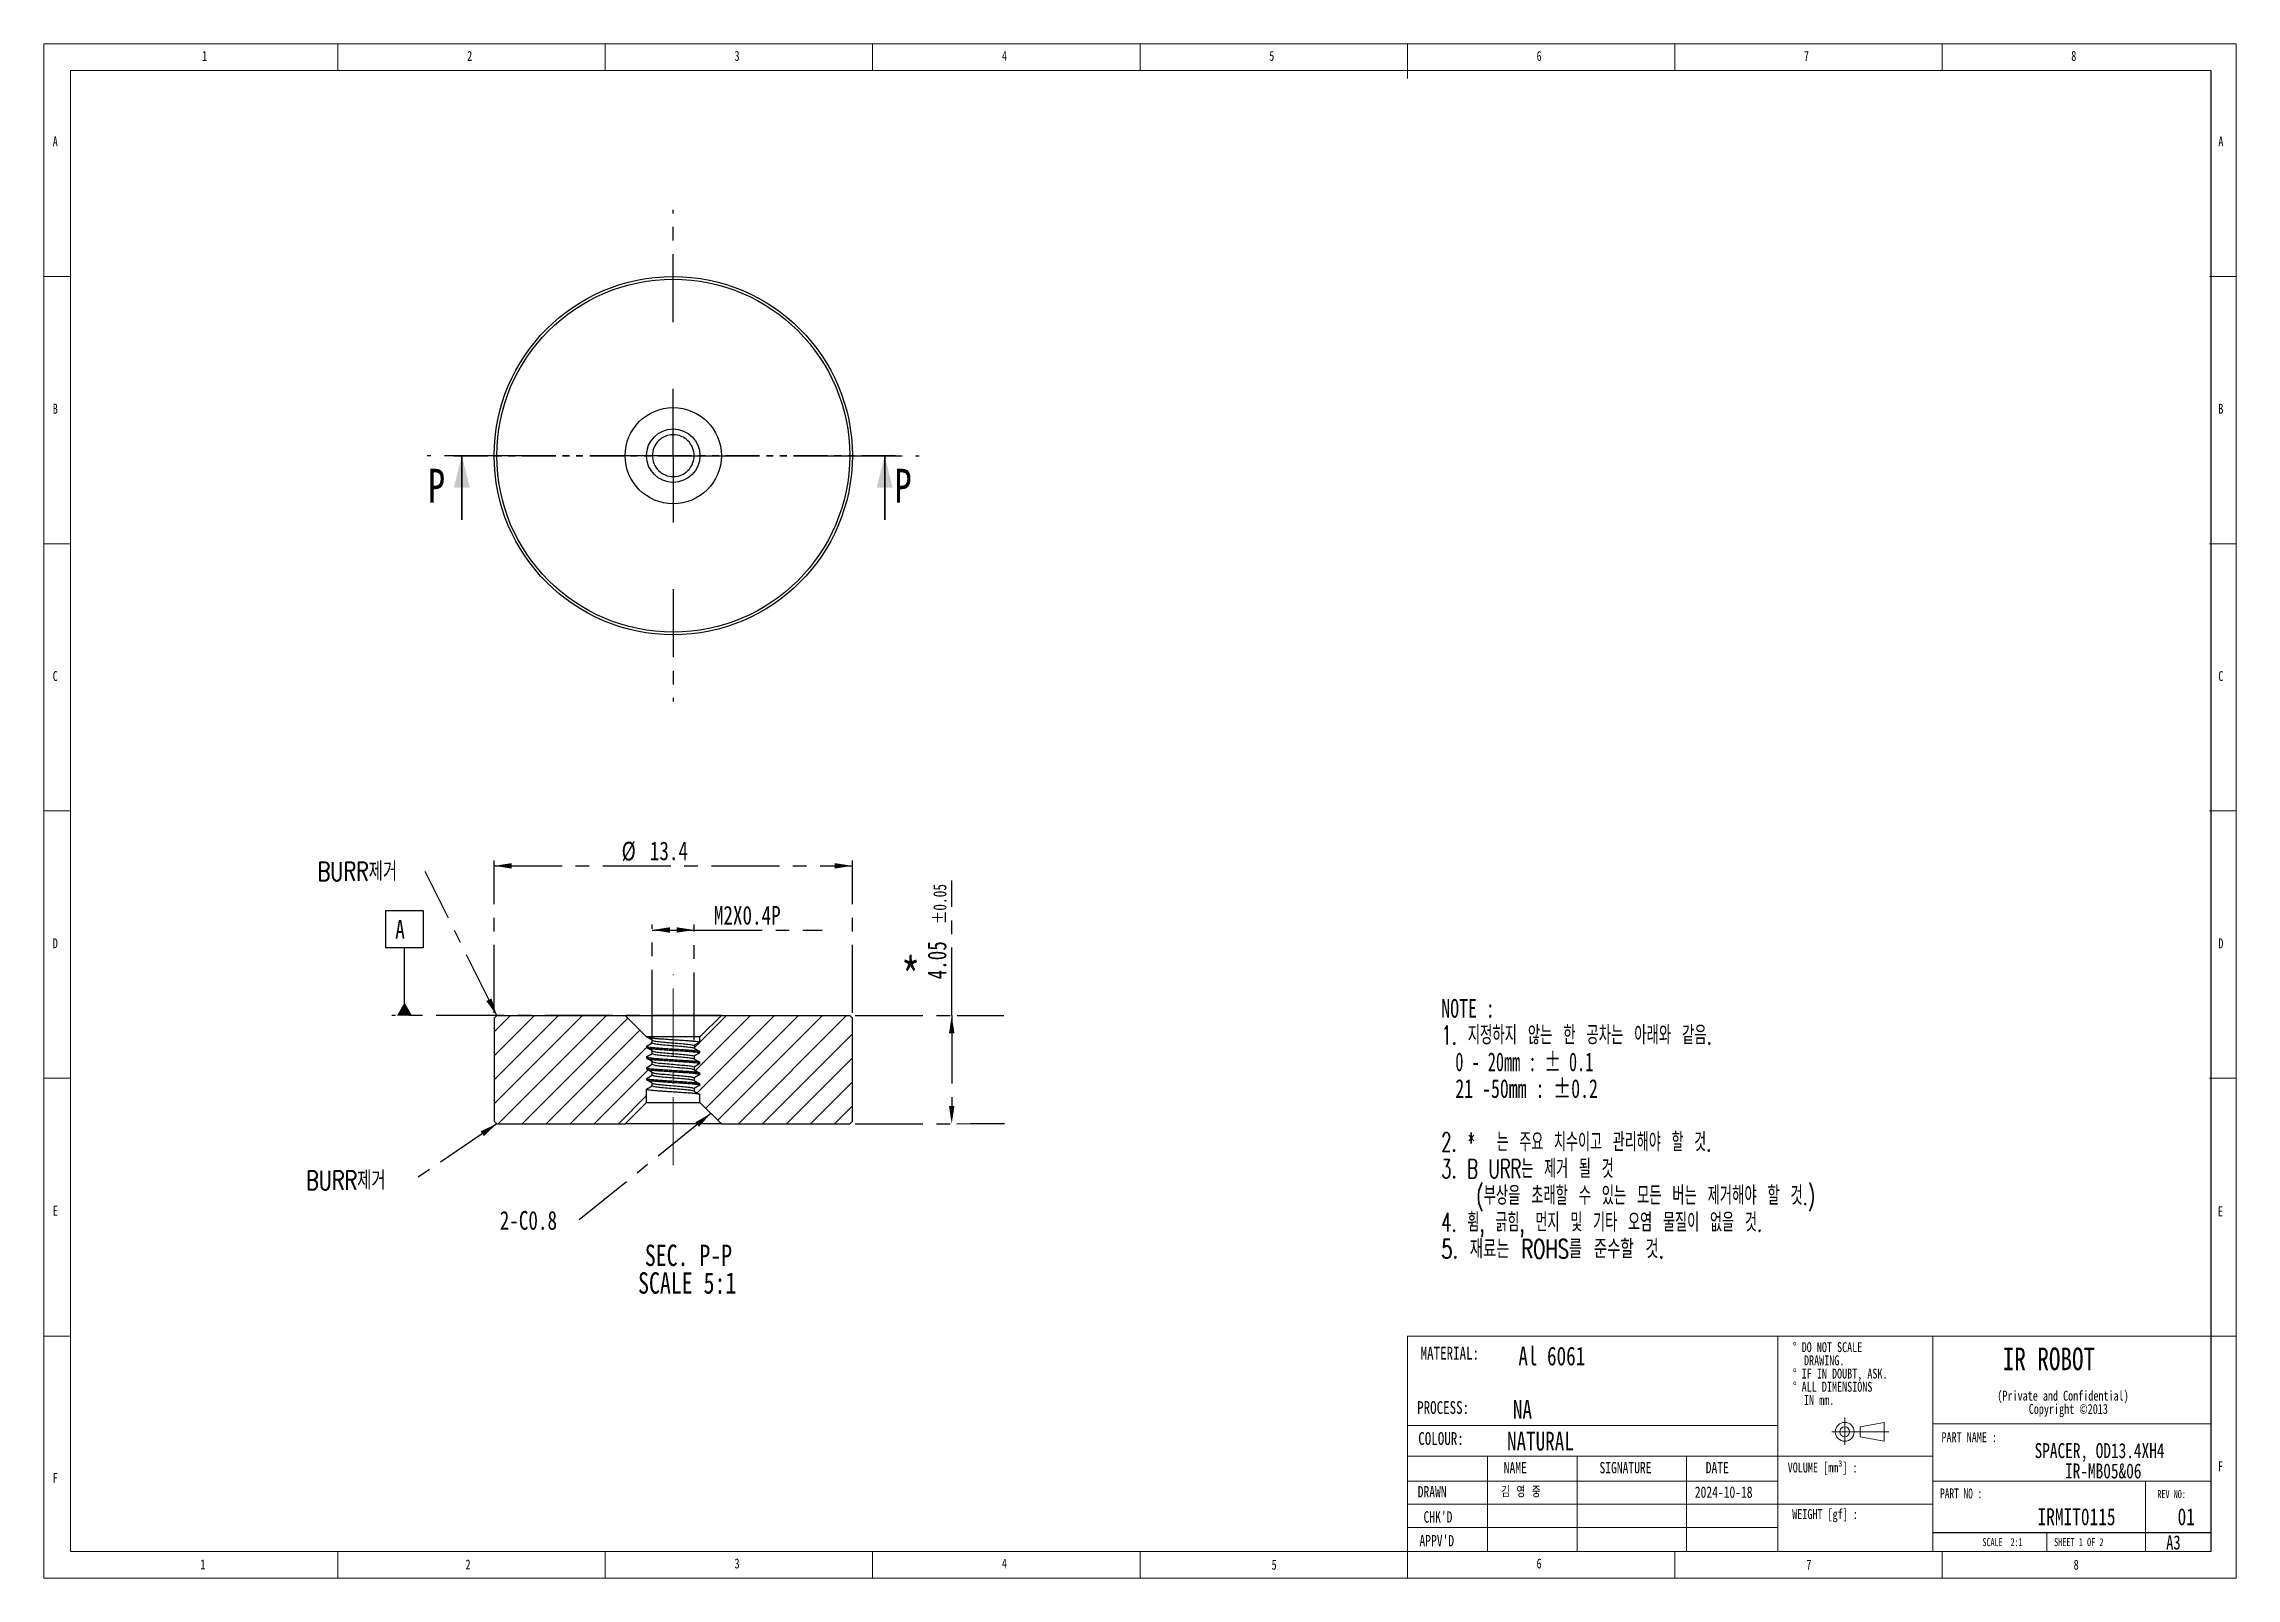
# Model space of a CAD drawing. Header units: millimetres. Extents: x 5 to 415, y 5 to 292.
import ezdxf

# ---------------------------------------------------------------- set-up
doc = ezdxf.new("R2010")
doc.units = ezdxf.units.MM
doc.linetypes.add('CENTERX2', pattern=[20.32, 12.7, -2.54, 2.54, -2.54])
doc.linetypes.add('PHANTOM', pattern=[12.7, 6.35, -1.27, 1.27, -1.27, 1.27, -1.27])
doc.layers.add('CENTER_LINE', color=7, linetype='CENTERX2')
doc.layers.add('NOTES', color=7, linetype='Continuous')
doc.styles.add('SLDTEXTSTYLE0', font='TXT', dxfattribs={"width": 0.7})
doc.styles.add('SLDTEXTSTYLE1', font='TXT', dxfattribs={"width": 0.65, "bigfont": 'bigfont'})
doc.styles.add('SLDTEXTSTYLE10', font='TXT', dxfattribs={"width": 0.694444})
doc.styles.add('SLDTEXTSTYLE11', font='TXT', dxfattribs={"width": 0.75, "bigfont": 'bigfont'})
doc.styles.add('SLDTEXTSTYLE2', font='TXT', dxfattribs={"width": 0.6375})
doc.styles.add('SLDTEXTSTYLE3', font='TXT', dxfattribs={"width": 0.636, "bigfont": 'bigfont'})
doc.styles.add('SLDTEXTSTYLE4', font='TXT', dxfattribs={"width": 0.6375, "bigfont": 'bigfont'})
doc.styles.add('SLDTEXTSTYLE5', font='TXT', dxfattribs={"width": 0.646667, "bigfont": 'bigfont'})
doc.styles.add('SLDTEXTSTYLE6', font='TXT', dxfattribs={"width": 0.64, "bigfont": 'bigfont'})
doc.styles.add('SLDTEXTSTYLE7', font='TXT', dxfattribs={"width": 0.7, "bigfont": 'bigfont'})
doc.styles.add('SLDTEXTSTYLE8', font='TXT', dxfattribs={"width": 0.75})
doc.styles.add('SLDTEXTSTYLE9', font='TXT', dxfattribs={"width": 0.6875})
doc.dimstyles.new('SLDDIMSTYLE0', dxfattribs={"dimtxt": 3.5, "dimasz": 3.302, "dimexe": 0, "dimexo": 0.0625, "dimgap": 0.875, "dimtad": 1, "dimlfac": 0.2, "dimrnd": 1e-09, "dimzin": 12, "dimdsep": 46, "dimtxsty": 'SLDTEXTSTYLE8', "dimsah": 1, "dimcen": 0.09, "dimadec": 0, "dimazin": 3, "dimtfac": 1, "dimtofl": 0, "dimtmove": 0, "dimatfit": 3, "dimfxl": 1, "dimfrac": 2, "dimtolj": 1, "dimtzin": 12, "dimarcsym": 0})
doc.dimstyles.new('SLDDIMSTYLE1', dxfattribs={"dimtxt": 3.5, "dimasz": 3.302, "dimexe": 0, "dimexo": 0.0625, "dimgap": 0.875, "dimtad": 1, "dimlfac": 0.2, "dimrnd": 1e-09, "dimzin": 12, "dimdsep": 46, "dimtxsty": 'SLDTEXTSTYLE8', "dimsah": 1, "dimcen": 0.09, "dimadec": 0, "dimazin": 3, "dimtol": 1, "dimtp": 0.05, "dimtm": 0.05, "dimtfac": 1, "dimtofl": 0, "dimtmove": 0, "dimatfit": 3, "dimfxl": 1, "dimfrac": 2, "dimtolj": 1, "dimarcsym": 0})
doc.dimstyles.new('SLDDIMSTYLE2', dxfattribs={"dimtxt": 3.5, "dimasz": 3.302, "dimexe": 0, "dimexo": 0.0625, "dimgap": 0.875, "dimtad": 1, "dimlfac": 0.2, "dimrnd": 1e-09, "dimzin": 12, "dimdsep": 46, "dimtxsty": 'SLDTEXTSTYLE8', "dimsah": 1, "dimcen": 0.09, "dimadec": 0, "dimazin": 3, "dimtol": 1, "dimtfac": 1, "dimtofl": 0, "dimtmove": 0, "dimatfit": 3, "dimfxl": 1, "dimfrac": 2, "dimtolj": 1, "dimtzin": 12, "dimarcsym": 0})
doc.dimstyles.new('SLDDIMSTYLE3', dxfattribs={"dimtxt": 0.18, "dimasz": 3.302, "dimexe": 0, "dimexo": 0.0625, "dimgap": 0, "dimtad": 0, "dimtih": 1, "dimtoh": 1, "dimdec": 0, "dimrnd": 1e-09, "dimzin": 0, "dimdsep": 46, "dimtxsty": 'Standard', "dimsah": 1, "dimcen": 0.09, "dimadec": 0, "dimazin": 0, "dimtfac": 3.302, "dimtdec": 0, "dimtofl": 0, "dimtmove": 0, "dimatfit": 3, "dimfxl": 1, "dimfrac": 2, "dimtolj": 1, "dimtzin": 0, "dimarcsym": 0})
doc.dimstyles.new('SLDDIMSTYLE5', dxfattribs={"dimtxt": 0.18, "dimasz": 3.302, "dimexe": 0, "dimexo": 0.0625, "dimgap": 0, "dimtad": 0, "dimtih": 1, "dimtoh": 1, "dimdec": 0, "dimrnd": 1e-09, "dimzin": 0, "dimdsep": 46, "dimtxsty": 'Standard', "dimblk1": 'NONE', "dimblk2": 'NONE', "dimsah": 1, "dimcen": 0.09, "dimadec": 0, "dimazin": 0, "dimtfac": 3.302, "dimtdec": 0, "dimtofl": 0, "dimtmove": 0, "dimatfit": 3, "dimldrblk": 'NONE', "dimfxl": 1, "dimfrac": 2, "dimtolj": 1, "dimtzin": 0, "dimarcsym": 0})

# ---------------------------------------------------------------- blocks, each defined once
blk = doc.blocks.new('SW_NOTE_0')
at = {"layer": 'CENTER_LINE', "color": 0, "char_height": 3.5, "attachment_point": 1}
for s, insert, style in [('NOTE :', (1.31, 4.51), 'SLDTEXTSTYLE0'), ('1. 지정하지 않는 한 공차는 아래와 같음.', (1.31, -0.49), 'SLDTEXTSTYLE1'), ('0 - 20mm : ± 0.1', (3.94, -5.49), 'SLDTEXTSTYLE2'), ('21 -50mm : ±0.2', (3.94, -10.49), 'SLDTEXTSTYLE0'), ('2. *  는 주요 치수이고 관리해야 할 것.', (1.31, -20.49), 'SLDTEXTSTYLE3'), ('3. B URR는 제거 될 것', (1.31, -25.49), 'SLDTEXTSTYLE4'), ('(부상을 초래할 수 있는 모든 버는 제거해야 할 것.)', (7.88, -30.49), 'SLDTEXTSTYLE5'), ('4. 휨, 긁힘, 먼지 및 기타 오염 물질이 없을 것.', (1.31, -35.49), 'SLDTEXTSTYLE6'), ('5. 재료는 ROHS를 준수할 것.', (1.31, -40.49), 'SLDTEXTSTYLE7')]:
    blk.add_mtext(s, dxfattribs=dict(at, insert=insert, style=style))
blk = doc.blocks.new('SW_NOTE_0_1')
at = {"color": 0, "linetype": 'Continuous', "lineweight": 0, "char_height": 1.8521, "attachment_point": 2, "style": 'SLDTEXTSTYLE8'}
for s, insert in [('(Private and Confidential)', (15.4, 2.39)), ('Copyright ©2013', (16.39, -0.08))]:
    blk.add_mtext(s, dxfattribs=dict(at, insert=insert))
blk = doc.blocks.new('SW_NOTE_0_2')
at = {"color": 0, "linetype": 'Continuous', "lineweight": 0, "char_height": 2.8, "attachment_point": 2, "style": 'SLDTEXTSTYLE8'}
for s, insert in [('SPACER, OD13.4XH4', (17.76, 3.61)), ('IR-MB05&06', (18.46, -0.19))]:
    blk.add_mtext(s, dxfattribs=dict(at, insert=insert))
blk = doc.blocks.new('SW_NOTE_0_3')
at = {"color": 0, "linetype": 'Continuous', "lineweight": 0, "attachment_point": 1, "style": 'SLDTEXTSTYLE8'}
for s, insert, char_height in [('%%d DO NOT SCALE', (0, 2.39), 1.8521), ('%%d IF IN DOUBT, ASK.', (0, -2.55), 1.8521), ('DRAWING.', (2.08, -0.08), 1.852), ('%%d ALL DIMENSIONS', (0, -5.02), 1.8521), ('IN mm.', (2.08, -7.49), 1.852)]:
    blk.add_mtext(s, dxfattribs=dict(at, insert=insert, char_height=char_height))
blk = doc.blocks.new('SW_CENTERMARKSYMBOL_0')
at = {"layer": 'CENTER_LINE', "color": 0}
for p, q in [((0, 25), (0, 46)), ((0, 0), (0, 12.5)), ((-25, 0), (-46, 0)), ((0, 0), (-12.5, 0)), ((0, 0), (0, -12.5)), ((0, 0), (12.5, 0)), ((25, 0), (46, 0)), ((0, -25), (0, -46))]:
    blk.add_line(p, q, dxfattribs=at)
blk = doc.blocks.new('_D')
at = {"layer": 'CENTER_LINE'}
for p, q in [((89.21, 110.74), (89.21, 139.24)), ((89.21, 138.24), (156.21, 138.24)), ((156.21, 110.74), (156.21, 139.24))]:
    blk.add_line(p, q, dxfattribs=at)
for points in [[(89.21, 138.24), (92.51, 137.73), (92.51, 138.75)], [(156.21, 138.24), (152.91, 138.75), (152.91, 137.73)]]:
    blk.add_solid(points, dxfattribs=at)
at = {"layer": 'CENTER_LINE', "char_height": 3.5, "attachment_point": 1, "style": 'SLDTEXTSTYLE8'}
for s, insert in [('%%c', (113.05, 142.75)), ('13.4', (118.33, 142.8))]:
    blk.add_mtext(s, dxfattribs=dict(at, insert=insert))
blk = doc.blocks.new('_D_1')
at = {"layer": 'CENTER_LINE'}
for p, q in [((174.79, 110.24), (174.79, 135.48)), ((156.71, 110.24), (175.79, 110.24)), ((174.79, 110.24), (174.79, 89.99)), ((156.71, 89.99), (175.79, 89.99))]:
    blk.add_line(p, q, dxfattribs=at)
for points in [[(174.79, 110.24), (174.28, 106.94), (175.3, 106.94)], [(174.79, 89.99), (175.3, 93.29), (174.28, 93.29)]]:
    blk.add_solid(points, dxfattribs=at)
at = {"layer": 'CENTER_LINE', "attachment_point": 1, "rotation": 90, "style": 'SLDTEXTSTYLE8'}
for s, insert, char_height in [('±0.05', (171.34, 127.35), 2.45), ('4.05', (170.28, 117), 3.5)]:
    blk.add_mtext(s, dxfattribs=dict(at, insert=insert, char_height=char_height))
blk = doc.blocks.new('_D_2')
at = {"layer": 'CENTER_LINE'}
for p, q in [((118.79, 106.11), (118.79, 127.24)), ((126.63, 105.61), (126.63, 127.24)), ((118.79, 126.24), (126.63, 126.24)), ((126.63, 126.24), (150.54, 126.24))]:
    blk.add_line(p, q, dxfattribs=at)
for points in [[(118.79, 126.24), (122.09, 125.73), (122.09, 126.75)], [(126.63, 126.24), (123.32, 126.75), (123.32, 125.73)]]:
    blk.add_solid(points, dxfattribs=at)
at = {"layer": 'CENTER_LINE', "insert": (130.3, 130.75), "char_height": 3.5, "attachment_point": 1, "style": 'SLDTEXTSTYLE8'}
blk.add_mtext('M2X0.4P', dxfattribs=at)
blk = doc.blocks.new('SW_NOTE_0_4')
at = {"layer": 'CENTER_LINE', "color": 0, "char_height": 4, "attachment_point": 2, "style": 'SLDTEXTSTYLE8'}
for s, insert in [('SEC. P-P', (10.31, 5.16)), ('SCALE 5:1', (10.07, -0.02))]:
    blk.add_mtext(s, dxfattribs=dict(at, insert=insert))
blk = doc.blocks.new('SW_NOTE_0_5')
at = {"layer": 'CENTER_LINE', "color": 0, "insert": (-14.88, 1.64), "char_height": 3.5, "attachment_point": 1, "style": 'SLDTEXTSTYLE8'}
blk.add_mtext('2-C0.8', dxfattribs=at)
blk = doc.blocks.new('SW_NOTE_0_6')
at = {"layer": 'CENTER_LINE', "color": 0, "insert": (-20.22, 1.7), "char_height": 3.5, "attachment_point": 1, "style": 'SLDTEXTSTYLE11'}
blk.add_mtext('BURR제거', dxfattribs=at)
blk = doc.blocks.new('SW_NOTE_0_7')
at = {"layer": 'CENTER_LINE', "color": 0, "insert": (-20.13, 1.79), "char_height": 3.5, "attachment_point": 1, "style": 'SLDTEXTSTYLE11'}
blk.add_mtext('BURR제거', dxfattribs=at)
blk = doc.blocks.new('_None')
blk = doc.blocks.new('SW_DATUMTAG_0')
at = {"layer": 'CENTER_LINE', "color": 0}
for p, q in [((-1.77, -0.72), (-1.77, 6.28)), ((-1.77, 6.28), (5.23, 6.28)), ((5.23, 6.28), (5.23, -0.72)), ((5.23, -0.72), (-1.77, -0.72)), ((1.73, -13.37), (1.73, -0.72)), ((60.99, -13.37), (-0.67, -13.37))]:
    blk.add_line(p, q, dxfattribs=at)
blk.add_solid([(3.13, -13.37), (0.33, -13.37), (1.73, -10.92)], dxfattribs=at)
at = {"layer": 'CENTER_LINE', "color": 0, "insert": (0, 4.51), "char_height": 3.5, "attachment_point": 1, "style": 'SLDTEXTSTYLE8'}
blk.add_mtext('A', dxfattribs=at)

msp = doc.modelspace()

# ---------------------------------------------------------------- hatches: boundary and pattern name
at = {"layer": 'CENTER_LINE', "linetype": 'Continuous', "lineweight": 18}
h = msp.add_hatch(dxfattribs=at)
h.set_pattern_fill('ANSI31', color=256, style=0)
h.paths.add_polyline_path([(118.792, 105.614), (117.71, 106.239), (113.71, 110.239), (89.71, 110.239), (89.21, 109.739), (89.21, 90.489), (89.71, 89.989), (113.71, 89.989), (117.71, 93.989), (117.71, 96.489), (118.792, 97.114), (118.792, 97.614), (117.71, 98.239), (117.71, 98.489), (118.792, 99.114), (118.792, 99.614), (117.71, 100.239), (117.71, 100.489), (118.792, 101.114), (118.792, 101.614), (117.71, 102.239), (117.71, 102.489), (118.792, 103.114), (118.792, 103.614), (117.71, 104.239), (117.71, 104.489), (118.792, 105.114)], flags=0)
h = msp.add_hatch(dxfattribs=at)
h.set_pattern_fill('ANSI31', color=256, style=0)
h.paths.add_polyline_path([(127.71, 106.239), (127.71, 105.239), (126.627, 104.614), (126.627, 104.114), (127.71, 103.489), (127.71, 103.239), (126.627, 102.614), (126.627, 102.114), (127.71, 101.489), (127.71, 101.239), (126.627, 100.614), (126.627, 100.114), (127.71, 99.489), (127.71, 99.239), (126.627, 98.614), (126.627, 98.114), (127.71, 97.489), (127.71, 97.239), (126.627, 96.614), (126.627, 96.114), (127.71, 95.489), (127.71, 93.989), (131.71, 89.989), (155.71, 89.989), (156.21, 90.489), (156.21, 109.739), (155.71, 110.239), (131.71, 110.239)], flags=0)

# ---------------------------------------------------------------- linework, layer by layer
at = {"color": 7, "linetype": 'Continuous', "lineweight": 18}
for p, q in [((415, 292), (5, 292)), ((5, 292), (5, 5)), ((60, 287), (60, 292)), ((110, 292), (110, 287)), ((160, 287), (160, 292)), ((210, 292), (210, 287)), ((260, 285.5), (260, 292)), ((310, 292), (310, 287)), ((360, 287), (360, 292)), ((415, 5), (415, 292)), ((410.25, 287), (10, 287)), ((10, 287), (10, 10)), ((10, 248.5), (5, 248.5)), ((415, 248.5), (410, 248.5)), ((5, 198.5), (10, 198.5)), ((410, 198.5), (415, 198.5)), ((5, 148.5), (10, 148.5)), ((415, 148.5), (410, 148.5)), ((5, 98.5), (10, 98.5)), ((410, 98.5), (415, 98.5)), ((10, 50.271), (5, 50.271)), ((260, 50.271), (260, 10)), ((415, 50.271), (260, 50.271)), ((329.265, 50.271), (329.265, 10)), ((358.254, 50.271), (358.254, 10)), ((260, 33.55), (329.265, 33.55)), ((344.668, 33.297), (349.181, 34.143)), ((344.668, 33.297), (344.668, 31.454)), ((349.181, 30.608), (349.181, 34.143)), ((410.25, 33.844), (358.254, 33.844)), ((344.668, 31.454), (349.181, 30.608)), ((275.001, 27.796), (275.001, 10)), ((291.778, 27.796), (291.778, 10)), ((312.217, 10), (312.217, 27.796)), ((329.265, 23.158), (260, 23.158)), ((398.074, 10), (398.074, 23.123)), ((358.254, 18.822), (260, 18.822)), ((260, 14.481), (329.265, 14.481)), ((312.217, 14.859), (312.217, 10)), ((379.611, 13.419), (379.611, 10)), ((10, 10), (410.25, 10)), ((60, 5), (60, 10)), ((110, 10), (110, 5)), ((160, 5), (160, 10)), ((210, 5), (210, 10)), ((260, 5), (260, 10)), ((310, 5), (310, 10)), ((360, 5), (360, 10)), ((5, 5), (415, 5))]:
    msp.add_line(p, q, dxfattribs=at)
at = {"color": 7, "linetype": 'PHANTOM', "lineweight": 35}
msp.add_line((164.25, 214.966), (81.17, 214.966), dxfattribs=at)
at = {"color": 7, "linetype": 'Continuous', "lineweight": 35}
for p, q in [((83.17, 202.966), (83.17, 214.966)), ((162.25, 202.966), (162.25, 214.966))]:
    msp.add_line(p, q, dxfattribs=at)
at = {"color": 7, "linetype": 'Continuous', "lineweight": 25}
for p, q in [((118.792, 214.966), (117.71, 214.966)), ((89.21, 109.739), (89.71, 110.239)), ((89.21, 109.739), (89.21, 90.489)), ((89.71, 110.239), (113.71, 110.239)), ((113.71, 110.239), (117.71, 106.239)), ((113.71, 110.239), (131.71, 110.239)), ((127.71, 106.239), (131.71, 110.239)), ((131.71, 110.239), (155.71, 110.239)), ((155.71, 110.239), (156.21, 109.739)), ((156.21, 90.489), (156.21, 109.739)), ((118.792, 105.614), (117.71, 106.239)), ((127.71, 106.239), (117.71, 106.239)), ((117.71, 104.489), (118.792, 105.114)), ((117.71, 104.489), (117.71, 104.239)), ((118.792, 103.614), (117.71, 104.239)), ((117.71, 102.489), (118.792, 103.114)), ((118.792, 105.114), (118.792, 105.614)), ((118.792, 103.114), (118.792, 103.614)), ((127.71, 105.239), (126.627, 104.614)), ((126.627, 104.614), (126.627, 104.114)), ((126.627, 104.114), (127.71, 103.489)), ((127.71, 103.239), (126.627, 102.614)), ((126.627, 102.614), (126.627, 102.114)), ((127.71, 105.239), (127.71, 106.239)), ((127.71, 103.239), (127.71, 103.489)), ((117.71, 102.489), (117.71, 102.239)), ((118.792, 101.614), (117.71, 102.239)), ((117.71, 100.489), (118.792, 101.114)), ((117.71, 100.489), (117.71, 100.239)), ((118.792, 99.614), (117.71, 100.239)), ((117.71, 98.489), (118.792, 99.114)), ((117.71, 98.489), (117.71, 98.239)), ((118.792, 101.114), (118.792, 101.614)), ((118.792, 99.114), (118.792, 99.614)), ((126.627, 102.114), (127.71, 101.489)), ((127.71, 101.239), (126.627, 100.614)), ((126.627, 100.614), (126.627, 100.114)), ((126.627, 100.114), (127.71, 99.489)), ((127.71, 99.239), (126.627, 98.614)), ((126.627, 98.614), (126.627, 98.114)), ((127.71, 101.239), (127.71, 101.489)), ((127.71, 99.239), (127.71, 99.489)), ((118.792, 97.614), (117.71, 98.239)), ((117.71, 96.489), (118.792, 97.114)), ((117.71, 93.989), (117.71, 96.489)), ((118.792, 97.114), (118.792, 97.614)), ((126.627, 98.114), (127.71, 97.489)), ((127.71, 97.239), (126.627, 96.614)), ((126.627, 96.614), (126.627, 96.114)), ((126.627, 96.114), (127.71, 95.489)), ((127.71, 97.239), (127.71, 97.489)), ((127.71, 93.989), (127.71, 95.489)), ((89.71, 89.989), (89.21, 90.489)), ((117.71, 93.989), (113.71, 89.989)), ((117.71, 93.989), (127.71, 93.989)), ((131.71, 89.989), (127.71, 93.989)), ((156.21, 90.489), (155.71, 89.989)), ((89.71, 89.989), (113.71, 89.989)), ((131.71, 89.989), (113.71, 89.989)), ((131.71, 89.989), (155.71, 89.989))]:
    msp.add_line(p, q, dxfattribs=at)
at = {"color": 7, "linetype": 'CENTERX2', "lineweight": 18}
for p, q in [((341.798, 35.054), (341.798, 29.936)), ((339.361, 32.376), (350.023, 32.376))]:
    msp.add_line(p, q, dxfattribs=at)
at = {"color": 7, "linetype": 'Continuous', "lineweight": 25}
for radius in [33.5, 33, 9, 5]:
    msp.add_circle((122.71, 214.966), radius, dxfattribs=at)
at = {"color": 7, "linetype": 'Continuous', "lineweight": 18}
for radius in [1.767, 0.922]:
    msp.add_circle((341.798, 32.376), radius, dxfattribs=at)
at = {"color": 7, "linetype": 'Continuous', "lineweight": 25}
for points, knots in [([(118.792, 214.966), (118.792, 215.455), (118.887, 215.971), (119.285, 216.938), (119.586, 217.386), (120.318, 218.111), (120.731, 218.384), (121.661, 218.774), (122.185, 218.883), (123.234, 218.883), (123.758, 218.774), (124.688, 218.384), (125.101, 218.111), (125.833, 217.386), (126.135, 216.938), (126.532, 215.971), (126.627, 215.455), (126.627, 214.476), (126.532, 213.96), (126.135, 212.994), (125.833, 212.546), (125.101, 211.82), (124.688, 211.547), (123.758, 211.158), (123.234, 211.048), (122.185, 211.048), (121.661, 211.158), (120.731, 211.547), (120.318, 211.82), (119.586, 212.546), (119.285, 212.994), (118.887, 213.96), (118.792, 214.476), (118.792, 214.966)], [0, 0, 0, 0, 0.0625, 0.0625, 0.125, 0.125, 0.1875, 0.1875, 0.25, 0.25, 0.3125, 0.3125, 0.375, 0.375, 0.4375, 0.4375, 0.5, 0.5, 0.5625, 0.5625, 0.625, 0.625, 0.6875, 0.6875, 0.75, 0.75, 0.8125, 0.8125, 0.875, 0.875, 0.9375, 0.9375, 1, 1, 1, 1]), ([(117.71, 104.489), (117.727, 104.47), (117.763, 104.432), (118.058, 104.367), (118.527, 104.3), (119.161, 104.235), (119.919, 104.174), (120.776, 104.119), (121.715, 104.056), (122.71, 103.989), (123.704, 103.923), (124.643, 103.86), (125.5, 103.805), (126.259, 103.744), (126.889, 103.678), (127.365, 103.612), (127.526, 103.571), (127.603, 103.551)], [0, 0, 0, 0, 0.0652195, 0.1326064, 0.2009013, 0.2687392, 0.3348086, 0.399421, 0.4662159, 0.5343578, 0.6024996, 0.6692946, 0.7339069, 0.7999764, 0.8678142, 0.9361091, 1, 1, 1, 1]), ([(117.864, 106.167), (117.929, 106.15), (118.077, 106.112), (118.531, 106.05), (119.16, 105.985), (119.919, 105.924), (120.776, 105.869), (121.715, 105.806), (122.71, 105.739), (123.704, 105.673), (124.643, 105.61), (125.5, 105.555), (126.258, 105.494), (126.892, 105.428), (127.361, 105.362), (127.656, 105.297), (127.692, 105.258), (127.71, 105.239)], [0, 0, 0, 0, 0.0530274, 0.1221149, 0.19074, 0.2575762, 0.3229384, 0.3905084, 0.4594411, 0.5283737, 0.5959438, 0.661306, 0.7281422, 0.7967673, 0.8658547, 0.9340237, 1, 1, 1, 1]), ([(117.864, 104.167), (117.929, 104.15), (118.077, 104.112), (118.531, 104.05), (119.16, 103.985), (119.919, 103.924), (120.776, 103.869), (121.715, 103.806), (122.71, 103.739), (123.704, 103.673), (124.643, 103.61), (125.5, 103.555), (126.258, 103.494), (126.892, 103.428), (127.361, 103.362), (127.656, 103.297), (127.692, 103.258), (127.71, 103.239)], [0, 0, 0, 0, 0.0530274, 0.1221149, 0.19074, 0.2575762, 0.3229384, 0.3905084, 0.4594411, 0.5283737, 0.5959438, 0.661306, 0.7281422, 0.7967673, 0.8658547, 0.9340237, 1, 1, 1, 1]), ([(118.792, 105.614), (118.792, 105.578), (118.887, 105.536), (119.285, 105.448), (119.586, 105.402), (120.318, 105.318), (120.731, 105.283), (121.661, 105.203), (122.185, 105.159), (123.234, 105.07), (123.758, 105.025), (124.688, 104.946), (125.101, 104.911), (125.833, 104.826), (126.135, 104.781), (126.532, 104.692), (126.627, 104.65), (126.627, 104.614)], [0, 0, 0, 0, 0.125, 0.125, 0.25, 0.25, 0.375, 0.375, 0.5, 0.5, 0.625, 0.625, 0.75, 0.75, 0.875, 0.875, 1, 1, 1, 1]), ([(118.792, 105.114), (118.792, 105.078), (118.887, 105.036), (119.285, 104.948), (119.586, 104.902), (120.318, 104.818), (120.731, 104.783), (121.661, 104.703), (122.185, 104.659), (123.234, 104.57), (123.758, 104.525), (124.688, 104.446), (125.101, 104.411), (125.833, 104.326), (126.135, 104.281), (126.532, 104.192), (126.627, 104.15), (126.627, 104.114)], [0, 0, 0, 0, 0.125, 0.125, 0.25, 0.25, 0.375, 0.375, 0.5, 0.5, 0.625, 0.625, 0.75, 0.75, 0.875, 0.875, 1, 1, 1, 1]), ([(118.792, 103.614), (118.792, 103.578), (118.887, 103.536), (119.285, 103.448), (119.586, 103.402), (120.318, 103.318), (120.731, 103.283), (121.661, 103.203), (122.185, 103.159), (123.234, 103.07), (123.758, 103.025), (124.688, 102.946), (125.101, 102.911), (125.833, 102.826), (126.135, 102.781), (126.532, 102.692), (126.627, 102.65), (126.627, 102.614)], [0, 0, 0, 0, 0.125, 0.125, 0.25, 0.25, 0.375, 0.375, 0.5, 0.5, 0.625, 0.625, 0.75, 0.75, 0.875, 0.875, 1, 1, 1, 1]), ([(118.792, 103.114), (118.792, 103.078), (118.887, 103.036), (119.285, 102.948), (119.586, 102.902), (120.318, 102.818), (120.731, 102.783), (121.661, 102.703), (122.185, 102.659), (123.234, 102.57), (123.758, 102.525), (124.688, 102.446), (125.101, 102.411), (125.833, 102.326), (126.135, 102.281), (126.532, 102.192), (126.627, 102.15), (126.627, 102.114)], [0, 0, 0, 0, 0.125, 0.125, 0.25, 0.25, 0.375, 0.375, 0.5, 0.5, 0.625, 0.625, 0.75, 0.75, 0.875, 0.875, 1, 1, 1, 1]), ([(117.71, 102.489), (117.727, 102.47), (117.763, 102.432), (118.058, 102.367), (118.527, 102.3), (119.161, 102.235), (119.919, 102.174), (120.776, 102.119), (121.715, 102.056), (122.71, 101.989), (123.704, 101.923), (124.643, 101.86), (125.5, 101.805), (126.259, 101.744), (126.889, 101.678), (127.365, 101.612), (127.526, 101.571), (127.603, 101.551)], [0, 0, 0, 0, 0.0652195, 0.1326064, 0.2009013, 0.2687392, 0.3348086, 0.399421, 0.4662159, 0.5343578, 0.6024996, 0.6692946, 0.7339069, 0.7999764, 0.8678142, 0.9361091, 1, 1, 1, 1]), ([(117.71, 100.489), (117.727, 100.47), (117.763, 100.432), (118.058, 100.367), (118.527, 100.3), (119.161, 100.235), (119.919, 100.174), (120.776, 100.119), (121.715, 100.056), (122.71, 99.989), (123.704, 99.923), (124.643, 99.86), (125.5, 99.805), (126.259, 99.744), (126.889, 99.678), (127.365, 99.612), (127.526, 99.571), (127.603, 99.551)], [0, 0, 0, 0, 0.0652195, 0.1326064, 0.2009013, 0.2687392, 0.3348086, 0.399421, 0.4662159, 0.5343578, 0.6024996, 0.6692946, 0.7339069, 0.7999764, 0.8678142, 0.9361091, 1, 1, 1, 1]), ([(117.71, 98.489), (117.727, 98.47), (117.763, 98.432), (118.058, 98.367), (118.527, 98.3), (119.161, 98.235), (119.919, 98.174), (120.776, 98.119), (121.715, 98.056), (122.71, 97.989), (123.704, 97.923), (124.643, 97.86), (125.5, 97.805), (126.259, 97.744), (126.889, 97.678), (127.365, 97.612), (127.526, 97.571), (127.603, 97.551)], [0, 0, 0, 0, 0.0652195, 0.1326064, 0.2009013, 0.2687392, 0.3348086, 0.399421, 0.4662159, 0.5343578, 0.6024996, 0.6692946, 0.7339069, 0.7999764, 0.8678142, 0.9361091, 1, 1, 1, 1]), ([(117.864, 102.167), (117.929, 102.15), (118.077, 102.112), (118.531, 102.05), (119.16, 101.985), (119.919, 101.924), (120.776, 101.869), (121.715, 101.806), (122.71, 101.739), (123.704, 101.673), (124.643, 101.61), (125.5, 101.555), (126.258, 101.494), (126.892, 101.428), (127.361, 101.362), (127.656, 101.297), (127.692, 101.258), (127.71, 101.239)], [0, 0, 0, 0, 0.0530274, 0.1221149, 0.19074, 0.2575762, 0.3229384, 0.3905084, 0.4594411, 0.5283737, 0.5959438, 0.661306, 0.7281422, 0.7967673, 0.8658547, 0.9340237, 1, 1, 1, 1]), ([(117.864, 100.167), (117.929, 100.15), (118.077, 100.112), (118.531, 100.05), (119.16, 99.985), (119.919, 99.924), (120.776, 99.869), (121.715, 99.806), (122.71, 99.739), (123.704, 99.673), (124.643, 99.61), (125.5, 99.555), (126.258, 99.494), (126.892, 99.428), (127.361, 99.362), (127.656, 99.297), (127.692, 99.258), (127.71, 99.239)], [0, 0, 0, 0, 0.0530274, 0.1221149, 0.19074, 0.2575762, 0.3229384, 0.3905084, 0.4594411, 0.5283737, 0.5959438, 0.661306, 0.7281422, 0.7967673, 0.8658547, 0.9340237, 1, 1, 1, 1]), ([(118.792, 101.614), (118.792, 101.578), (118.887, 101.536), (119.285, 101.448), (119.586, 101.402), (120.318, 101.318), (120.731, 101.283), (121.661, 101.203), (122.185, 101.159), (123.234, 101.07), (123.758, 101.025), (124.688, 100.946), (125.101, 100.911), (125.833, 100.826), (126.135, 100.781), (126.532, 100.692), (126.627, 100.65), (126.627, 100.614)], [0, 0, 0, 0, 0.125, 0.125, 0.25, 0.25, 0.375, 0.375, 0.5, 0.5, 0.625, 0.625, 0.75, 0.75, 0.875, 0.875, 1, 1, 1, 1]), ([(118.792, 101.114), (118.792, 101.078), (118.887, 101.036), (119.285, 100.948), (119.586, 100.902), (120.318, 100.818), (120.731, 100.783), (121.661, 100.703), (122.185, 100.659), (123.234, 100.57), (123.758, 100.525), (124.688, 100.446), (125.101, 100.411), (125.833, 100.326), (126.135, 100.281), (126.532, 100.192), (126.627, 100.15), (126.627, 100.114)], [0, 0, 0, 0, 0.125, 0.125, 0.25, 0.25, 0.375, 0.375, 0.5, 0.5, 0.625, 0.625, 0.75, 0.75, 0.875, 0.875, 1, 1, 1, 1]), ([(118.792, 99.614), (118.792, 99.578), (118.887, 99.536), (119.285, 99.448), (119.586, 99.402), (120.318, 99.318), (120.731, 99.283), (121.661, 99.203), (122.185, 99.159), (123.234, 99.07), (123.758, 99.025), (124.688, 98.946), (125.101, 98.911), (125.833, 98.826), (126.135, 98.781), (126.532, 98.692), (126.627, 98.65), (126.627, 98.614)], [0, 0, 0, 0, 0.125, 0.125, 0.25, 0.25, 0.375, 0.375, 0.5, 0.5, 0.625, 0.625, 0.75, 0.75, 0.875, 0.875, 1, 1, 1, 1]), ([(118.792, 99.114), (118.792, 99.078), (118.887, 99.036), (119.285, 98.948), (119.586, 98.902), (120.318, 98.818), (120.731, 98.783), (121.661, 98.703), (122.185, 98.659), (123.234, 98.57), (123.758, 98.525), (124.688, 98.446), (125.101, 98.411), (125.833, 98.326), (126.135, 98.281), (126.532, 98.192), (126.627, 98.15), (126.627, 98.114)], [0, 0, 0, 0, 0.125, 0.125, 0.25, 0.25, 0.375, 0.375, 0.5, 0.5, 0.625, 0.625, 0.75, 0.75, 0.875, 0.875, 1, 1, 1, 1]), ([(117.71, 96.489), (117.727, 96.47), (117.763, 96.432), (118.058, 96.367), (118.527, 96.3), (119.161, 96.235), (119.919, 96.174), (120.776, 96.119), (121.715, 96.056), (122.71, 95.989), (123.704, 95.923), (124.643, 95.86), (125.5, 95.805), (126.259, 95.744), (126.889, 95.678), (127.365, 95.612), (127.526, 95.571), (127.603, 95.551)], [0, 0, 0, 0, 0.0652195, 0.1326064, 0.2009013, 0.2687392, 0.3348086, 0.399421, 0.4662159, 0.5343578, 0.6024996, 0.6692946, 0.7339069, 0.7999764, 0.8678142, 0.9361091, 1, 1, 1, 1]), ([(117.864, 98.167), (117.929, 98.15), (118.077, 98.112), (118.531, 98.05), (119.16, 97.985), (119.919, 97.924), (120.776, 97.869), (121.715, 97.806), (122.71, 97.739), (123.704, 97.673), (124.643, 97.61), (125.5, 97.555), (126.258, 97.494), (126.892, 97.428), (127.361, 97.362), (127.656, 97.297), (127.692, 97.258), (127.71, 97.239)], [0, 0, 0, 0, 0.0530274, 0.1221149, 0.19074, 0.2575762, 0.3229384, 0.3905084, 0.4594411, 0.5283737, 0.5959438, 0.661306, 0.7281422, 0.7967673, 0.8658547, 0.9340237, 1, 1, 1, 1]), ([(118.792, 97.614), (118.792, 97.578), (118.887, 97.536), (119.285, 97.448), (119.586, 97.402), (120.318, 97.318), (120.731, 97.283), (121.661, 97.203), (122.185, 97.159), (123.234, 97.07), (123.758, 97.025), (124.688, 96.946), (125.101, 96.911), (125.833, 96.826), (126.135, 96.781), (126.532, 96.692), (126.627, 96.65), (126.627, 96.614)], [0, 0, 0, 0, 0.125, 0.125, 0.25, 0.25, 0.375, 0.375, 0.5, 0.5, 0.625, 0.625, 0.75, 0.75, 0.875, 0.875, 1, 1, 1, 1]), ([(118.792, 97.114), (118.792, 97.078), (118.887, 97.036), (119.285, 96.948), (119.586, 96.902), (120.318, 96.818), (120.731, 96.783), (121.661, 96.703), (122.185, 96.659), (123.234, 96.57), (123.758, 96.525), (124.688, 96.446), (125.101, 96.411), (125.833, 96.326), (126.135, 96.281), (126.532, 96.192), (126.627, 96.15), (126.627, 96.114)], [0, 0, 0, 0, 0.125, 0.125, 0.25, 0.25, 0.375, 0.375, 0.5, 0.5, 0.625, 0.625, 0.75, 0.75, 0.875, 0.875, 1, 1, 1, 1])]:
    msp.add_open_spline(points, degree=3, knots=knots, dxfattribs=at)
at = {"color": 7, "linetype": 'Continuous', "lineweight": 35}
for points in [[(83.17, 214.966), (81.67, 208.966), (84.67, 208.966)], [(162.25, 214.966), (160.75, 208.966), (163.75, 208.966)]]:
    msp.add_solid(points, dxfattribs=at)
at = {"layer": 'CENTER_LINE', "linetype": 'CENTERX2', "lineweight": 18}
msp.add_line((122.71, 82.248), (122.71, 117.907), dxfattribs=at)
at = {"layer": 'NOTES', "color": 7}
for p, q in [((410.25, 287), (410.25, 10)), ((410.25, 13.496), (358.254, 13.496))]:
    msp.add_line(p, q, dxfattribs=at)
at = {"layer": 'NOTES', "color": 7, "linetype": 'Continuous', "lineweight": 18}
for p, q in [((260, 27.801), (358.254, 27.801)), ((410.25, 23.123), (358.254, 23.123))]:
    msp.add_line(p, q, dxfattribs=at)

# ---------------------------------------------------------------- block references
at = {"color": 7, "linetype": 'Continuous', "lineweight": 0}
for name, p in [('SW_NOTE_0_3', (332.098, 46.744)), ('SW_NOTE_0_1', (367.225, 37.663)), ('SW_NOTE_0_2', (371.689, 26.645))]:
    msp.add_blockref(name, p, dxfattribs=at)
at = {"layer": 'CENTER_LINE'}
for name, p in [('SW_CENTERMARKSYMBOL_0', (122.71, 214.966)), ('SW_NOTE_0_7', (76.315, 137.156)), ('SW_DATUMTAG_0', (70.724, 123.611)), ('SW_NOTE_0', (265.032, 108.823)), ('SW_NOTE_0_6', (74.251, 79.468)), ('SW_NOTE_0_5', (105.141, 72.037)), ('SW_NOTE_0_4', (115.249, 62.239))]:
    msp.add_blockref(name, p, dxfattribs=at)

# ---------------------------------------------------------------- texts
at = {"color": 7, "linetype": 'Continuous', "lineweight": 0}
for s, insert, char_height, attachment_point, style in [('1', (34.583, 290.668), 1.852, 1, 'SLDTEXTSTYLE8'), ('2', (84.167, 290.668), 1.852, 1, 'SLDTEXTSTYLE8'), ('3', (134.167, 290.668), 1.852, 1, 'SLDTEXTSTYLE8'), ('4', (184.167, 290.668), 1.852, 1, 'SLDTEXTSTYLE8'), ('5', (234.167, 290.668), 1.852, 1, 'SLDTEXTSTYLE8'), ('6', (284.167, 290.668), 1.852, 1, 'SLDTEXTSTYLE8'), ('7', (334.167, 290.668), 1.852, 1, 'SLDTEXTSTYLE8'), ('8', (384.167, 290.668), 1.852, 1, 'SLDTEXTSTYLE8'), ('A', (6.667, 274.668), 1.852, 1, 'SLDTEXTSTYLE8'), ('A', (411.667, 274.668), 1.852, 1, 'SLDTEXTSTYLE8'), ('B', (6.667, 224.668), 1.852, 1, 'SLDTEXTSTYLE8'), ('B', (411.667, 224.668), 1.852, 1, 'SLDTEXTSTYLE8'), ('C', (6.667, 174.668), 1.852, 1, 'SLDTEXTSTYLE8'), ('C', (411.667, 174.668), 1.852, 1, 'SLDTEXTSTYLE8'), ('D', (6.667, 124.668), 1.852, 1, 'SLDTEXTSTYLE8'), ('D', (411.667, 124.668), 1.852, 1, 'SLDTEXTSTYLE8'), ('E', (6.667, 74.668), 1.852, 1, 'SLDTEXTSTYLE8'), ('E', (411.586, 74.537), 1.852, 1, 'SLDTEXTSTYLE8'), ('MATERIAL:', (262.479, 48.278), 2.3813, 1, 'SLDTEXTSTYLE8'), ('PROCESS:', (261.829, 38.108), 2.3813, 1, 'SLDTEXTSTYLE8'), ('PART NAME :', (359.887, 32.29), 1.85208, 1, 'SLDTEXTSTYLE8'), ('F', (6.667, 24.668), 1.852, 1, 'SLDTEXTSTYLE8'), ('NAME', (278.027, 26.726), 2.1167, 1, 'SLDTEXTSTYLE8'), ('SIGNATURE', (295.935, 26.726), 2.1167, 1, 'SLDTEXTSTYLE8'), ('DATE', (315.804, 26.726), 2.1167, 1, 'SLDTEXTSTYLE8'), ('VOLUME [mm³] :', (331.133, 26.622), 1.85208, 1, 'SLDTEXTSTYLE8'), ('DRAWN', (261.937, 22.233), 2.1167, 1, 'SLDTEXTSTYLE8'), ('2024-10-18', (313.76, 22.154), 2.1167, 1, 'SLDTEXTSTYLE8'), ('REV NO:', (400.257, 21.476), 1.5, 1, 'SLDTEXTSTYLE8'), ("CHK'D", (263.024, 17.51), 2.1167, 1, 'SLDTEXTSTYLE8'), ('IRMIT0115', (385.155, 18.079), 3.175, 2, 'SLDTEXTSTYLE8'), ("APPV'D", (262.263, 13.079), 2.1167, 1, 'SLDTEXTSTYLE8'), ('SCALE  2:1', (367.564, 12.491), 1.5, 1, 'SLDTEXTSTYLE0'), ('SHEET 1 OF 2', (380.942, 12.491), 1.5, 1, 'SLDTEXTSTYLE9'), ('A3', (401.912, 13.007), 2.6458, 1, 'SLDTEXTSTYLE8'), ('1', (34.278, 8.493), 1.852, 1, 'SLDTEXTSTYLE8'), ('2', (83.861, 8.493), 1.852, 1, 'SLDTEXTSTYLE8'), ('3', (134.167, 8.668), 1.852, 1, 'SLDTEXTSTYLE8'), ('4', (184.167, 8.668), 1.852, 1, 'SLDTEXTSTYLE8'), ('5', (234.613, 8.434), 1.852, 1, 'SLDTEXTSTYLE8')]:
    msp.add_mtext(s, dxfattribs=dict(at, insert=insert, char_height=char_height, attachment_point=attachment_point, style=style))
at = {"color": 7, "linetype": 'Continuous', "char_height": 6.35, "attachment_point": 1, "style": 'SLDTEXTSTYLE8'}
for insert in [(76.804, 212.514), (164.068, 212.514)]:
    msp.add_mtext('P', dxfattribs=dict(at, insert=insert))
at = {"layer": 'CENTER_LINE', "style": 'SLDTEXTSTYLE8'}
for s, insert, char_height, attachment_point in [('*', (165.306, 121.016), 7, 1), ('Al 6061', (280.768, 48.306), 3.5, 1), ('NA', (279.741, 38.324), 3.5, 1), ('NATURAL', (278.636, 32.383), 3.5, 1), ('01', (405.668, 18.079), 3.175, 2)]:
    msp.add_mtext(s, dxfattribs=dict(at, insert=insert, char_height=char_height, attachment_point=attachment_point))
at = {"layer": 'NOTES', "attachment_point": 1}
for s, insert, char_height, style in [('IR ROBOT', (371.345, 48.136), 4.2333, 'SLDTEXTSTYLE8'), ('COLOUR:', (262.046, 32.312), 2.3813, 'SLDTEXTSTYLE8'), ('F', (411.586, 26.839), 1.852, 'SLDTEXTSTYLE8'), ('김 영 중', (277.535, 22.233), 2.1167, 'SLDTEXTSTYLE1'), ('PART NO :', (359.636, 21.78), 1.8521, 'SLDTEXTSTYLE10'), ('WEIGHT [gf] :', (331.976, 17.919), 1.85208, 'SLDTEXTSTYLE8'), ('6', (284.167, 8.668), 1.852, 'SLDTEXTSTYLE8'), ('7', (334.613, 8.434), 1.852, 'SLDTEXTSTYLE8'), ('8', (384.613, 8.434), 1.852, 'SLDTEXTSTYLE8')]:
    msp.add_mtext(s, dxfattribs=dict(at, insert=insert, char_height=char_height, style=style))

# ---------------------------------------------------------------- dimensions: what is measured, and where the dimension line sits
at = {"layer": 'CENTER_LINE'}
for base, p1, p2, text, dimstyle, picture, middle in [((156.21, 138.239), (89.21, 109.739), (156.21, 109.739), '%%c<>', 'SLDDIMSTYLE0', '_D', (120.218, 138.239)), ((126.627, 126.239), (118.792, 105.114), (126.627, 104.614), 'M2X0.4P ', 'SLDDIMSTYLE2', '_D_2', (140.423, 126.239))]:
    dim = msp.add_linear_dim(base=base, p1=p1, p2=p2, text=text, dimstyle=dimstyle, dxfattribs=at)
    dim.commit()
    dim.dimension.update_dxf_attribs({"geometry": picture, "text_midpoint": middle, "dimtype": 160})
dim = msp.add_linear_dim(base=(174.79, 89.989), p1=(155.71, 110.239), p2=(155.71, 89.989), angle=90, dimstyle='SLDDIMSTYLE1', dxfattribs=at)
dim.commit()
dim.dimension.update_dxf_attribs({"geometry": '_D_1', "text_midpoint": (174.79, 126.239), "dimtype": 160})

# ---------------------------------------------------------------- leaders
for points in [[(89.71, 110.239), (76.315, 137.156)], [(129.76, 91.939), (105.141, 72.037)], [(89.71, 89.989), (74.251, 79.468)]]:
    msp.add_leader(points, dimstyle='SLDDIMSTYLE3', dxfattribs=at)
at = {"layer": 'CENTER_LINE', "has_arrowhead": 0}
for points in [[(175.79, 110.239), (184.521, 110.244)], [(175.775, 89.989), (178.305, 90.025), (184.655, 90.025)]]:
    msp.add_leader(points, dimstyle='SLDDIMSTYLE5', dxfattribs=at)

doc.saveas('drawing.dxf')
